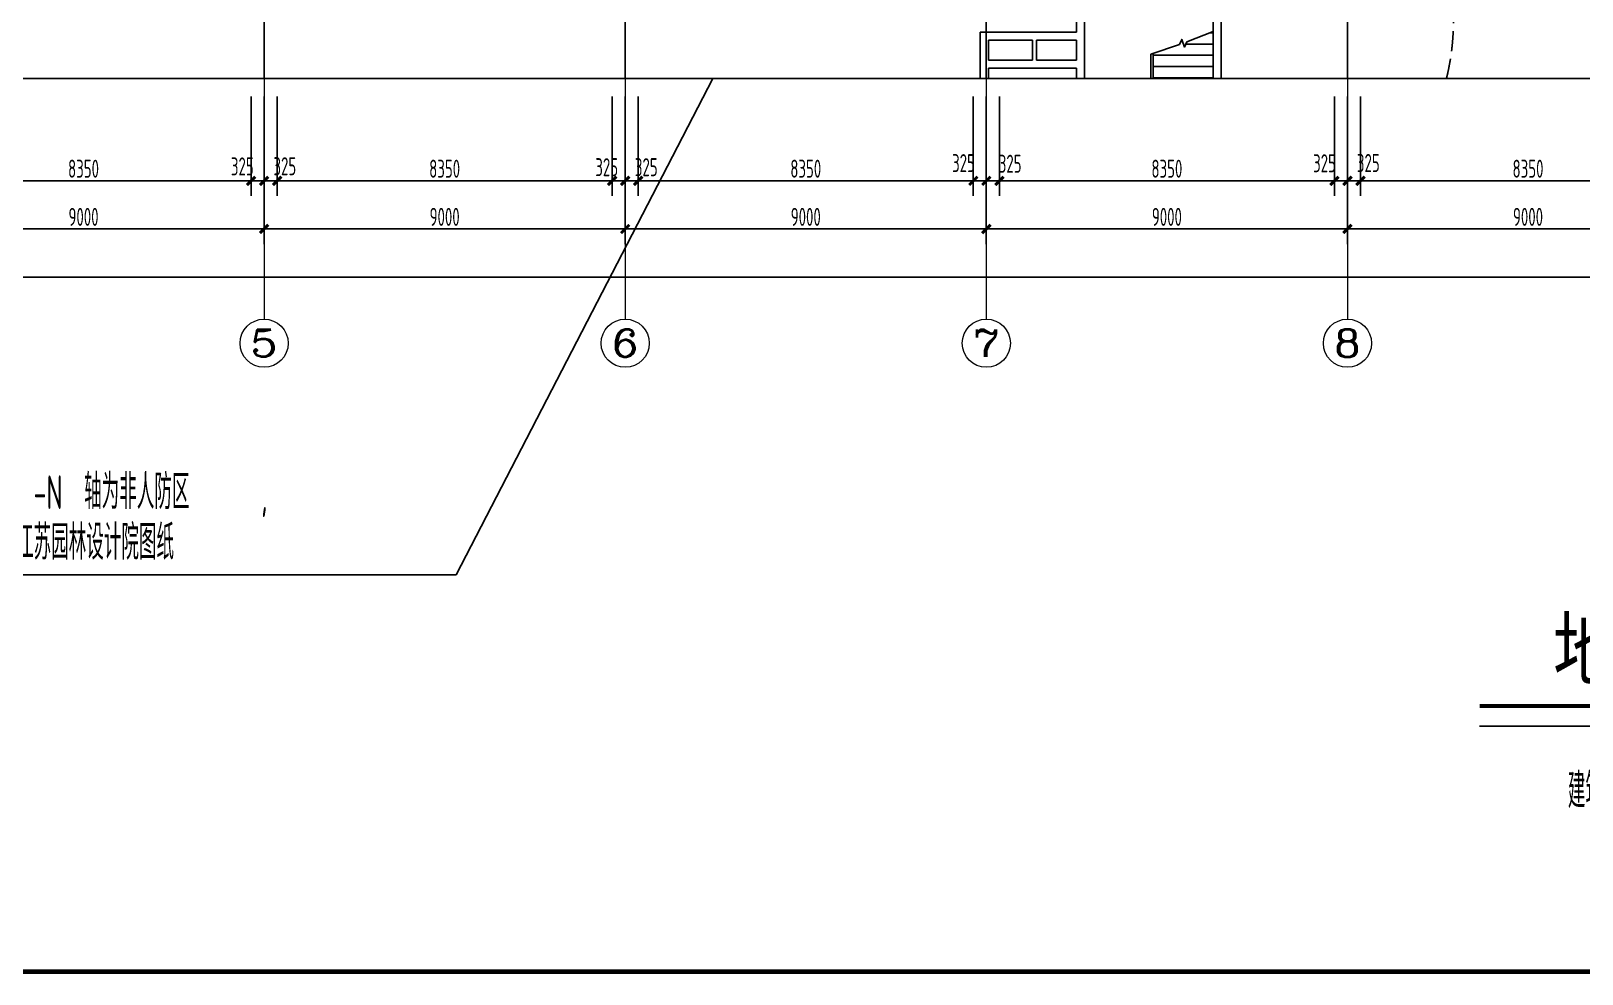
# Model space of a CAD drawing. Extents: x 1596194 to 1987057, y -212608 to 63160.
# Drawn here: x 1673222 to 1711875, y -58460 to -34939 of the extents above; entities that cross this region are included whole.
import ezdxf
from ezdxf.enums import TextEntityAlignment as Align

# ---------------------------------------------------------------- set-up
doc = ezdxf.new("R2010")
doc.units = 0
doc.header["$LTSCALE"] = 100
doc.header["$MEASUREMENT"] = 0
doc.linetypes.add('DASH_200', pattern=[0.7, 0.5, -0.2])
doc.layers.get('0').update_dxf_attribs({"linetype": 'CONTINUOUS'})
doc.layers.get('DEFPOINTS').update_dxf_attribs({"linetype": 'CONTINUOUS'})
for name, color, linetype in [('_走道示意', 8, 'CONTINUOUS'), ('AXIS_TEXT', 7, 'CONTINUOUS'), ('DOTE', 251, 'CONTINUOUS'), ('HA', 150, 'CONTINUOUS'), ('PUB_DIM', 3, 'CONTINUOUS'), ('PUB_TEXT', 30, 'CONTINUOUS'), ('STAIR', 5, 'CONTINUOUS'), ('WALL', 2, 'CONTINUOUS')]:
    doc.layers.add(name, color=color, linetype=linetype)
doc.layers.add('AXIS', color=3, linetype='CONTINUOUS', lineweight=9)
doc.styles.add('_TCH_AXIS', font='COMPLEX.shx', dxfattribs={"width": 0.55})
doc.styles.add('COMPLEX', font='COMPLEX.shx')
doc.styles.add('DIM_FONT', font='SYSZ.shx', dxfattribs={"width": 0.7, "bigfont": 'SYFS.shx'})
doc.styles.get("Standard").update_dxf_attribs({"font": 'SimSun.ttf', "width": 0.8})
doc.dimstyles.new('DIMN150', dxfattribs={"dimscale": 1.5, "dimtxt": 300, "dimasz": 1, "dimexe": 250, "dimexo": 300, "dimgap": 30, "dimtad": 1, "dimdec": 0, "dimzin": 0, "dimdsep": 46, "dimtxsty": 'DIM_FONT', "dimblk": 'ARCHTICK', "dimcen": 0.09, "dimclrt": 7, "dimazin": 2, "dimtfac": 1, "dimtdec": 0, "dimtix": 1, "dimtmove": 2, "dimatfit": 3, "dimldrblk": 'DOT', "dimfxl": 0, "dimtolj": 1, "dimtzin": 0, "dimarcsym": 0})

# ---------------------------------------------------------------- blocks, each defined once
blk = doc.blocks.new('_archtick')
blk.add_line((-150, 0), (150, 0))
at = {"const_width": 50}
blk.add_lwpolyline([(-70, -70), (70, 70)], dxfattribs=at)
blk = doc.blocks.new('*D584')
at = {"layer": 'DEFPOINTS', "color": 0}
for p in [(1706355, -36127), (1714705, -36127), (1714705, -38677)]:
    blk.add_point(p, dxfattribs=at)
at = {"layer": 'PUB_DIM', "color": 0, "lineweight": -2}
for p, q in [((1706355, -36577), (1706355, -39052)), ((1714705, -36577), (1714705, -39052)), ((1706355, -38677), (1714705, -38677))]:
    blk.add_line(p, q, dxfattribs=at)
at = {"layer": 'PUB_DIM', "color": 0, "lineweight": -2, "xscale": 1.5, "yscale": 1.5, "zscale": 1.5, "rotation": 180}
blk.add_blockref('_archtick', (1706355, -38677), dxfattribs=at)
at = {"layer": 'PUB_DIM', "color": 0, "lineweight": -2, "xscale": 1.5, "yscale": 1.5, "zscale": 1.5}
blk.add_blockref('_archtick', (1714705, -38677), dxfattribs=at)
at = {"layer": 'PUB_DIM', "color": 7, "insert": (1710530, -38374), "char_height": 450, "attachment_point": 5, "style": 'DIM_FONT'}
blk.add_mtext('\\A1;8350', dxfattribs=at)
blk = doc.blocks.new('_Dot')
at = {"color": 0, "linetype": 'ByBlock', "lineweight": -2}
blk.add_line((-0.5, 0), (-1, 0), dxfattribs=at)
at = {"color": 0, "linetype": 'ByBlock', "const_width": 0.5}
blk.add_lwpolyline([(-0.25, 0, 1), (0.25, 0, 1)], format="xyb", close=True, dxfattribs=at)
blk = doc.blocks.new('*D585')
at = {"layer": 'DEFPOINTS', "color": 0}
for p in [(1706030, -36127), (1706355, -36127), (1706355, -38677)]:
    blk.add_point(p, dxfattribs=at)
at = {"layer": 'PUB_DIM', "color": 0, "lineweight": -2}
for p, q in [((1706030, -36577), (1706030, -39052)), ((1706355, -36577), (1706355, -39052)), ((1706030, -38677), (1706355, -38677))]:
    blk.add_line(p, q, dxfattribs=at)
at = {"layer": 'PUB_DIM', "color": 0, "lineweight": -2, "xscale": 1.5, "yscale": 1.5, "zscale": 1.5, "rotation": 180}
blk.add_blockref('_archtick', (1706030, -38677), dxfattribs=at)
at = {"layer": 'PUB_DIM', "color": 0, "lineweight": -2, "xscale": 1.5, "yscale": 1.5, "zscale": 1.5}
blk.add_blockref('_archtick', (1706355, -38677), dxfattribs=at)
at = {"layer": 'PUB_DIM', "color": 7, "insert": (1706550, -38232), "char_height": 450, "attachment_point": 5, "style": 'DIM_FONT'}
blk.add_mtext('\\A1;325', dxfattribs=at)
blk = doc.blocks.new('*D586')
at = {"layer": 'DEFPOINTS', "color": 0}
for p in [(1705705, -36127), (1706030, -36127), (1706030, -38677)]:
    blk.add_point(p, dxfattribs=at)
at = {"layer": 'PUB_DIM', "color": 0, "lineweight": -2}
for p, q in [((1705705, -36577), (1705705, -39052)), ((1706030, -36577), (1706030, -39052)), ((1705705, -38677), (1706030, -38677))]:
    blk.add_line(p, q, dxfattribs=at)
at = {"layer": 'PUB_DIM', "color": 0, "lineweight": -2, "xscale": 1.5, "yscale": 1.5, "zscale": 1.5, "rotation": 180}
blk.add_blockref('_archtick', (1705705, -38677), dxfattribs=at)
at = {"layer": 'PUB_DIM', "color": 0, "lineweight": -2, "xscale": 1.5, "yscale": 1.5, "zscale": 1.5}
blk.add_blockref('_archtick', (1706030, -38677), dxfattribs=at)
at = {"layer": 'PUB_DIM', "color": 7, "insert": (1705458, -38239), "char_height": 450, "attachment_point": 5, "style": 'DIM_FONT'}
blk.add_mtext('\\A1;325', dxfattribs=at)
blk = doc.blocks.new('*D587')
at = {"layer": 'DEFPOINTS', "color": 0}
for p in [(1697355, -36127), (1705705, -36127), (1705705, -38677)]:
    blk.add_point(p, dxfattribs=at)
at = {"layer": 'PUB_DIM', "color": 0, "lineweight": -2}
for p, q in [((1697355, -36577), (1697355, -39052)), ((1705705, -36577), (1705705, -39052)), ((1697355, -38677), (1705705, -38677))]:
    blk.add_line(p, q, dxfattribs=at)
at = {"layer": 'PUB_DIM', "color": 0, "lineweight": -2, "xscale": 1.5, "yscale": 1.5, "zscale": 1.5, "rotation": 180}
blk.add_blockref('_archtick', (1697355, -38677), dxfattribs=at)
at = {"layer": 'PUB_DIM', "color": 0, "lineweight": -2, "xscale": 1.5, "yscale": 1.5, "zscale": 1.5}
blk.add_blockref('_archtick', (1705705, -38677), dxfattribs=at)
at = {"layer": 'PUB_DIM', "color": 7, "insert": (1701530, -38374), "char_height": 450, "attachment_point": 5, "style": 'DIM_FONT'}
blk.add_mtext('\\A1;8350', dxfattribs=at)
blk = doc.blocks.new('*D588')
at = {"layer": 'DEFPOINTS', "color": 0}
for p in [(1697030, -36127), (1697355, -36127), (1697355, -38677)]:
    blk.add_point(p, dxfattribs=at)
at = {"layer": 'PUB_DIM', "color": 0, "lineweight": -2}
for p, q in [((1697030, -36577), (1697030, -39052)), ((1697355, -36577), (1697355, -39052)), ((1697030, -38677), (1697355, -38677))]:
    blk.add_line(p, q, dxfattribs=at)
at = {"layer": 'PUB_DIM', "color": 0, "lineweight": -2, "xscale": 1.5, "yscale": 1.5, "zscale": 1.5, "rotation": 180}
blk.add_blockref('_archtick', (1697030, -38677), dxfattribs=at)
at = {"layer": 'PUB_DIM', "color": 0, "lineweight": -2, "xscale": 1.5, "yscale": 1.5, "zscale": 1.5}
blk.add_blockref('_archtick', (1697355, -38677), dxfattribs=at)
at = {"layer": 'PUB_DIM', "color": 7, "insert": (1697624, -38251), "char_height": 450, "attachment_point": 5, "style": 'DIM_FONT'}
blk.add_mtext('\\A1;325', dxfattribs=at)
blk = doc.blocks.new('*D589')
at = {"layer": 'DEFPOINTS', "color": 0}
for p in [(1696705, -36127), (1697030, -36127), (1697030, -38677)]:
    blk.add_point(p, dxfattribs=at)
at = {"layer": 'PUB_DIM', "color": 0, "lineweight": -2}
for p, q in [((1696705, -36577), (1696705, -39052)), ((1697030, -36577), (1697030, -39052)), ((1696705, -38677), (1697030, -38677))]:
    blk.add_line(p, q, dxfattribs=at)
at = {"layer": 'PUB_DIM', "color": 0, "lineweight": -2, "xscale": 1.5, "yscale": 1.5, "zscale": 1.5, "rotation": 180}
blk.add_blockref('_archtick', (1696705, -38677), dxfattribs=at)
at = {"layer": 'PUB_DIM', "color": 0, "lineweight": -2, "xscale": 1.5, "yscale": 1.5, "zscale": 1.5}
blk.add_blockref('_archtick', (1697030, -38677), dxfattribs=at)
at = {"layer": 'PUB_DIM', "color": 7, "insert": (1696461, -38235), "char_height": 450, "attachment_point": 5, "style": 'DIM_FONT'}
blk.add_mtext('\\A1;325', dxfattribs=at)
blk = doc.blocks.new('*D590')
at = {"layer": 'DEFPOINTS', "color": 0}
for p in [(1688355, -36127), (1696705, -36127), (1696705, -38677)]:
    blk.add_point(p, dxfattribs=at)
at = {"layer": 'PUB_DIM', "color": 0, "lineweight": -2}
for p, q in [((1688355, -36577), (1688355, -39052)), ((1696705, -36577), (1696705, -39052)), ((1688355, -38677), (1696705, -38677))]:
    blk.add_line(p, q, dxfattribs=at)
at = {"layer": 'PUB_DIM', "color": 0, "lineweight": -2, "xscale": 1.5, "yscale": 1.5, "zscale": 1.5, "rotation": 180}
blk.add_blockref('_archtick', (1688355, -38677), dxfattribs=at)
at = {"layer": 'PUB_DIM', "color": 0, "lineweight": -2, "xscale": 1.5, "yscale": 1.5, "zscale": 1.5}
blk.add_blockref('_archtick', (1696705, -38677), dxfattribs=at)
at = {"layer": 'PUB_DIM', "color": 7, "insert": (1692530, -38374), "char_height": 450, "attachment_point": 5, "style": 'DIM_FONT'}
blk.add_mtext('\\A1;8350', dxfattribs=at)
blk = doc.blocks.new('*D591')
at = {"layer": 'DEFPOINTS', "color": 0}
for p in [(1688030, -36127), (1688355, -36127), (1688355, -38677)]:
    blk.add_point(p, dxfattribs=at)
at = {"layer": 'PUB_DIM', "color": 0, "lineweight": -2}
for p, q in [((1688030, -36577), (1688030, -39052)), ((1688355, -36577), (1688355, -39052)), ((1688030, -38677), (1688355, -38677))]:
    blk.add_line(p, q, dxfattribs=at)
at = {"layer": 'PUB_DIM', "color": 0, "lineweight": -2, "xscale": 1.5, "yscale": 1.5, "zscale": 1.5, "rotation": 180}
blk.add_blockref('_archtick', (1688030, -38677), dxfattribs=at)
at = {"layer": 'PUB_DIM', "color": 0, "lineweight": -2, "xscale": 1.5, "yscale": 1.5, "zscale": 1.5}
blk.add_blockref('_archtick', (1688355, -38677), dxfattribs=at)
at = {"layer": 'PUB_DIM', "color": 7, "insert": (1688555, -38336), "char_height": 450, "attachment_point": 5, "style": 'DIM_FONT'}
blk.add_mtext('\\A1;325', dxfattribs=at)
blk = doc.blocks.new('*D592')
at = {"layer": 'DEFPOINTS', "color": 0}
for p in [(1687705, -36127), (1688030, -36127), (1688030, -38677)]:
    blk.add_point(p, dxfattribs=at)
at = {"layer": 'PUB_DIM', "color": 0, "lineweight": -2}
for p, q in [((1687705, -36577), (1687705, -39052)), ((1688030, -36577), (1688030, -39052)), ((1687705, -38677), (1688030, -38677))]:
    blk.add_line(p, q, dxfattribs=at)
at = {"layer": 'PUB_DIM', "color": 0, "lineweight": -2, "xscale": 1.5, "yscale": 1.5, "zscale": 1.5, "rotation": 180}
blk.add_blockref('_archtick', (1687705, -38677), dxfattribs=at)
at = {"layer": 'PUB_DIM', "color": 0, "lineweight": -2, "xscale": 1.5, "yscale": 1.5, "zscale": 1.5}
blk.add_blockref('_archtick', (1688030, -38677), dxfattribs=at)
at = {"layer": 'PUB_DIM', "color": 7, "insert": (1687569, -38336), "char_height": 450, "attachment_point": 5, "style": 'DIM_FONT'}
blk.add_mtext('\\A1;325', dxfattribs=at)
blk = doc.blocks.new('*D593')
at = {"layer": 'DEFPOINTS', "color": 0}
for p in [(1679355, -36127), (1687705, -36127), (1687705, -38677)]:
    blk.add_point(p, dxfattribs=at)
at = {"layer": 'PUB_DIM', "color": 0, "lineweight": -2}
for p, q in [((1679355, -36577), (1679355, -39052)), ((1687705, -36577), (1687705, -39052)), ((1679355, -38677), (1687705, -38677))]:
    blk.add_line(p, q, dxfattribs=at)
at = {"layer": 'PUB_DIM', "color": 0, "lineweight": -2, "xscale": 1.5, "yscale": 1.5, "zscale": 1.5, "rotation": 180}
blk.add_blockref('_archtick', (1679355, -38677), dxfattribs=at)
at = {"layer": 'PUB_DIM', "color": 0, "lineweight": -2, "xscale": 1.5, "yscale": 1.5, "zscale": 1.5}
blk.add_blockref('_archtick', (1687705, -38677), dxfattribs=at)
at = {"layer": 'PUB_DIM', "color": 7, "insert": (1683530, -38374), "char_height": 450, "attachment_point": 5, "style": 'DIM_FONT'}
blk.add_mtext('\\A1;8350', dxfattribs=at)
blk = doc.blocks.new('*D594')
at = {"layer": 'DEFPOINTS', "color": 0}
for p in [(1679030, -36127), (1679355, -36127), (1679355, -38677)]:
    blk.add_point(p, dxfattribs=at)
at = {"layer": 'PUB_DIM', "color": 0, "lineweight": -2}
for p, q in [((1679030, -36577), (1679030, -39052)), ((1679355, -36577), (1679355, -39052)), ((1679030, -38677), (1679355, -38677))]:
    blk.add_line(p, q, dxfattribs=at)
at = {"layer": 'PUB_DIM', "color": 0, "lineweight": -2, "xscale": 1.5, "yscale": 1.5, "zscale": 1.5, "rotation": 180}
blk.add_blockref('_archtick', (1679030, -38677), dxfattribs=at)
at = {"layer": 'PUB_DIM', "color": 0, "lineweight": -2, "xscale": 1.5, "yscale": 1.5, "zscale": 1.5}
blk.add_blockref('_archtick', (1679355, -38677), dxfattribs=at)
at = {"layer": 'PUB_DIM', "color": 7, "insert": (1679547, -38312), "char_height": 450, "attachment_point": 5, "style": 'DIM_FONT'}
blk.add_mtext('\\A1;325', dxfattribs=at)
blk = doc.blocks.new('*D595')
at = {"layer": 'DEFPOINTS', "color": 0}
for p in [(1678705, -36127), (1679030, -36127), (1679030, -38677)]:
    blk.add_point(p, dxfattribs=at)
at = {"layer": 'PUB_DIM', "color": 0, "lineweight": -2}
for p, q in [((1678705, -36577), (1678705, -39052)), ((1679030, -36577), (1679030, -39052)), ((1678705, -38677), (1679030, -38677))]:
    blk.add_line(p, q, dxfattribs=at)
at = {"layer": 'PUB_DIM', "color": 0, "lineweight": -2, "xscale": 1.5, "yscale": 1.5, "zscale": 1.5, "rotation": 180}
blk.add_blockref('_archtick', (1678705, -38677), dxfattribs=at)
at = {"layer": 'PUB_DIM', "color": 0, "lineweight": -2, "xscale": 1.5, "yscale": 1.5, "zscale": 1.5}
blk.add_blockref('_archtick', (1679030, -38677), dxfattribs=at)
at = {"layer": 'PUB_DIM', "color": 7, "insert": (1678487, -38317), "char_height": 450, "attachment_point": 5, "style": 'DIM_FONT'}
blk.add_mtext('\\A1;325', dxfattribs=at)
blk = doc.blocks.new('*D596')
at = {"layer": 'DEFPOINTS', "color": 0}
for p in [(1670355, -36127), (1678705, -36127), (1678705, -38677)]:
    blk.add_point(p, dxfattribs=at)
at = {"layer": 'PUB_DIM', "color": 0, "lineweight": -2}
for p, q in [((1670355, -36577), (1670355, -39052)), ((1678705, -36577), (1678705, -39052)), ((1670355, -38677), (1678705, -38677))]:
    blk.add_line(p, q, dxfattribs=at)
at = {"layer": 'PUB_DIM', "color": 0, "lineweight": -2, "xscale": 1.5, "yscale": 1.5, "zscale": 1.5, "rotation": 180}
blk.add_blockref('_archtick', (1670355, -38677), dxfattribs=at)
at = {"layer": 'PUB_DIM', "color": 0, "lineweight": -2, "xscale": 1.5, "yscale": 1.5, "zscale": 1.5}
blk.add_blockref('_archtick', (1678705, -38677), dxfattribs=at)
at = {"layer": 'PUB_DIM', "color": 7, "insert": (1674530, -38374), "char_height": 450, "attachment_point": 5, "style": 'DIM_FONT'}
blk.add_mtext('\\A1;8350', dxfattribs=at)
blk = doc.blocks.new('*D1409')
at = {"layer": 'AXIS', "color": 0, "lineweight": -2}
for p, q in [((1643510, -36577), (1643510, -41452)), ((1792430, -36577), (1792430, -41452)), ((1643510, -41077), (1792430, -41077))]:
    blk.add_line(p, q, dxfattribs=at)
at = {"layer": 'DEFPOINTS', "color": 0}
for p in [(1643510, -36127), (1792430, -36127), (1792430, -41077)]:
    blk.add_point(p, dxfattribs=at)
at = {"layer": 'AXIS', "color": 0, "lineweight": -2, "xscale": 1.5, "yscale": 1.5, "zscale": 1.5, "rotation": 180}
blk.add_blockref('_archtick', (1643510, -41077), dxfattribs=at)
at = {"layer": 'AXIS', "color": 0, "lineweight": -2, "xscale": 1.5, "yscale": 1.5, "zscale": 1.5}
blk.add_blockref('_archtick', (1792430, -41077), dxfattribs=at)
at = {"layer": 'AXIS', "color": 7, "insert": (1717970, -40775), "char_height": 450, "attachment_point": 5, "style": 'DIM_FONT'}
blk.add_mtext('\\A1;148920', dxfattribs=at)
blk = doc.blocks.new('*D1413')
at = {"layer": 'AXIS', "color": 0, "lineweight": -2}
for p, q in [((1670030, -36577), (1670030, -40252)), ((1679030, -36577), (1679030, -40252)), ((1670030, -39877), (1679030, -39877))]:
    blk.add_line(p, q, dxfattribs=at)
at = {"layer": 'DEFPOINTS', "color": 0}
for p in [(1670030, -36127), (1679030, -36127), (1679030, -39877)]:
    blk.add_point(p, dxfattribs=at)
at = {"layer": 'AXIS', "color": 0, "lineweight": -2, "xscale": 1.5, "yscale": 1.5, "zscale": 1.5, "rotation": 180}
blk.add_blockref('_archtick', (1670030, -39877), dxfattribs=at)
at = {"layer": 'AXIS', "color": 0, "lineweight": -2, "xscale": 1.5, "yscale": 1.5, "zscale": 1.5}
blk.add_blockref('_archtick', (1679030, -39877), dxfattribs=at)
at = {"layer": 'AXIS', "color": 7, "insert": (1674530, -39575), "char_height": 450, "attachment_point": 5, "style": 'DIM_FONT'}
blk.add_mtext('\\A1;9000', dxfattribs=at)
blk = doc.blocks.new('*D1414')
at = {"layer": 'AXIS', "color": 0, "lineweight": -2}
for p, q in [((1679030, -36577), (1679030, -40252)), ((1688030, -36577), (1688030, -40252)), ((1679030, -39877), (1688030, -39877))]:
    blk.add_line(p, q, dxfattribs=at)
at = {"layer": 'DEFPOINTS', "color": 0}
for p in [(1679030, -36127), (1688030, -36127), (1688030, -39877)]:
    blk.add_point(p, dxfattribs=at)
at = {"layer": 'AXIS', "color": 0, "lineweight": -2, "xscale": 1.5, "yscale": 1.5, "zscale": 1.5, "rotation": 180}
blk.add_blockref('_archtick', (1679030, -39877), dxfattribs=at)
at = {"layer": 'AXIS', "color": 0, "lineweight": -2, "xscale": 1.5, "yscale": 1.5, "zscale": 1.5}
blk.add_blockref('_archtick', (1688030, -39877), dxfattribs=at)
at = {"layer": 'AXIS', "color": 7, "insert": (1683530, -39575), "char_height": 450, "attachment_point": 5, "style": 'DIM_FONT'}
blk.add_mtext('\\A1;9000', dxfattribs=at)
blk = doc.blocks.new('*D1415')
at = {"layer": 'AXIS', "color": 0, "lineweight": -2}
for p, q in [((1688030, -36577), (1688030, -40252)), ((1697030, -36577), (1697030, -40252)), ((1688030, -39877), (1697030, -39877))]:
    blk.add_line(p, q, dxfattribs=at)
at = {"layer": 'DEFPOINTS', "color": 0}
for p in [(1688030, -36127), (1697030, -36127), (1697030, -39877)]:
    blk.add_point(p, dxfattribs=at)
at = {"layer": 'AXIS', "color": 0, "lineweight": -2, "xscale": 1.5, "yscale": 1.5, "zscale": 1.5, "rotation": 180}
blk.add_blockref('_archtick', (1688030, -39877), dxfattribs=at)
at = {"layer": 'AXIS', "color": 0, "lineweight": -2, "xscale": 1.5, "yscale": 1.5, "zscale": 1.5}
blk.add_blockref('_archtick', (1697030, -39877), dxfattribs=at)
at = {"layer": 'AXIS', "color": 7, "insert": (1692530, -39575), "char_height": 450, "attachment_point": 5, "style": 'DIM_FONT'}
blk.add_mtext('\\A1;9000', dxfattribs=at)
blk = doc.blocks.new('*D1416')
at = {"layer": 'AXIS', "color": 0, "lineweight": -2}
for p, q in [((1697030, -36577), (1697030, -40252)), ((1706030, -36577), (1706030, -40252)), ((1697030, -39877), (1706030, -39877))]:
    blk.add_line(p, q, dxfattribs=at)
at = {"layer": 'DEFPOINTS', "color": 0}
for p in [(1697030, -36127), (1706030, -36127), (1706030, -39877)]:
    blk.add_point(p, dxfattribs=at)
at = {"layer": 'AXIS', "color": 0, "lineweight": -2, "xscale": 1.5, "yscale": 1.5, "zscale": 1.5, "rotation": 180}
blk.add_blockref('_archtick', (1697030, -39877), dxfattribs=at)
at = {"layer": 'AXIS', "color": 0, "lineweight": -2, "xscale": 1.5, "yscale": 1.5, "zscale": 1.5}
blk.add_blockref('_archtick', (1706030, -39877), dxfattribs=at)
at = {"layer": 'AXIS', "color": 7, "insert": (1701530, -39575), "char_height": 450, "attachment_point": 5, "style": 'DIM_FONT'}
blk.add_mtext('\\A1;9000', dxfattribs=at)
blk = doc.blocks.new('*D1417')
at = {"layer": 'AXIS', "color": 0, "lineweight": -2}
for p, q in [((1706030, -36577), (1706030, -40252)), ((1715030, -36577), (1715030, -40252)), ((1706030, -39877), (1715030, -39877))]:
    blk.add_line(p, q, dxfattribs=at)
at = {"layer": 'DEFPOINTS', "color": 0}
for p in [(1706030, -36127), (1715030, -36127), (1715030, -39877)]:
    blk.add_point(p, dxfattribs=at)
at = {"layer": 'AXIS', "color": 0, "lineweight": -2, "xscale": 1.5, "yscale": 1.5, "zscale": 1.5, "rotation": 180}
blk.add_blockref('_archtick', (1706030, -39877), dxfattribs=at)
at = {"layer": 'AXIS', "color": 0, "lineweight": -2, "xscale": 1.5, "yscale": 1.5, "zscale": 1.5}
blk.add_blockref('_archtick', (1715030, -39877), dxfattribs=at)
at = {"layer": 'AXIS', "color": 7, "insert": (1710530, -39575), "char_height": 450, "attachment_point": 5, "style": 'DIM_FONT'}
blk.add_mtext('\\A1;9000', dxfattribs=at)
blk = doc.blocks.new('_AXISO')
blk.add_circle((0, 0), 0.5)
at = {"layer": 'AXIS_TEXT', "style": 'COMPLEX', "width": 1.041667}
blk.add_attdef('A', text='', height=0.56, dxfattribs=at).set_placement((-0.25, -0.28), (0.25, -0.28), align=Align.FIT)

msp = doc.modelspace()

# ---------------------------------------------------------------- linework, layer by layer
at = {"color": 50, "linetype": 'Continuous', "const_width": 120}
msp.add_lwpolyline([(1814653.98, -58400.234), (1596253.98, -58400.234), (1596253.98, 63099.766), (1814653.98, 63099.766)], close=True, dxfattribs=at)
at = {"layer": '_走道示意', "linetype": 'DASH_200', "ltscale": 10}
msp.add_arc((1702671.147, -34693.136), 6000, 346.1744233, 0, dxfattribs=at)
at = {"layer": 'AXIS'}
for p, q in [((1679030.206, -36126.938), (1679030.206, -42126.938)), ((1688030.206, -36126.938), (1688030.206, -42126.938)), ((1697030.206, -36126.938), (1697030.206, -42126.938)), ((1706030.206, -36126.938), (1706030.206, -42126.938))]:
    msp.add_line(p, q, dxfattribs=at)
at = {"layer": 'DOTE'}
for p, q in [((1679030.206, 50334.236), (1679030.206, -36126.938)), ((1688030.206, 50334.236), (1688030.206, -36126.938)), ((1697030.206, 50334.236), (1697030.206, -36126.938)), ((1706030.206, 50334.236), (1706030.206, -36126.938))]:
    msp.add_line(p, q, dxfattribs=at)
at = {"layer": 'HA'}
msp.add_lwpolyline([(1657467.517, -36126.938), (1725485.685, -36126.938), (1725600.336, -35811.938), (1725711.422, -36441.938), (1725823.185, -36126.938), (1793841.353, -36126.938)], dxfattribs=at)
at = {"layer": 'PUB_TEXT'}
for p, q in [((1690215.977, -36126.938), (1683820.43, -48504.156)), ((1683820.43, -48504.156), (1670230.459, -48504.156)), ((1709324.876, -52278.701), (1730139.77, -52278.701))]:
    msp.add_line(p, q, dxfattribs=at)
at = {"layer": 'PUB_TEXT', "const_width": 100}
msp.add_lwpolyline([(1709324.876, -51778.701), (1730139.77, -51778.701)], dxfattribs=at)
at = {"layer": 'STAIR'}
for p, q in [((1702604.948, -34984.869), (1702680.206, -34984.869)), ((1701130.206, -36126.938), (1701130.206, -35517.85)), ((1701190.206, -36126.938), (1701190.206, -35497.689)), ((1701190.206, -35544.869), (1702680.206, -35544.869)), ((1702003.836, -35264.869), (1702680.206, -35264.869)), ((1701190.206, -35824.869), (1702680.206, -35824.869)), ((1701190.206, -36104.869), (1702680.206, -36104.869))]:
    msp.add_line(p, q, dxfattribs=at)
msp.add_lwpolyline([(1701130.206, -35517.85), (1701841.237, -35278.931), (1701901.004, -35150.76), (1701969.408, -35338.699), (1702029.175, -35210.527), (1702680.206, -34955.373)], dxfattribs=at)
msp.add_lwpolyline([(1701935.206, -35448.293, 0, 60, 0), (1701935.206, -35698.293, 0, 0, 0), (1701935.206, -36104.869, 0, 0, 0)], format="xyseb", dxfattribs=at)
at = {"layer": 'WALL'}
for p, q in [((1699280.206, -32614.869), (1699280.206, -34964.869)), ((1699480.206, -32614.869), (1699480.206, -36126.938)), ((1702680.206, -32614.869), (1702680.206, -36126.938)), ((1702880.206, -32614.869), (1702880.206, -36126.938)), ((1696880.206, -34964.869), (1696880.206, -36126.938)), ((1696880.206, -34964.869), (1699280.206, -34964.869)), ((1697080.206, -35164.869), (1698180.206, -35164.869)), ((1697080.206, -35164.869), (1697080.206, -35664.869)), ((1698180.206, -35164.869), (1698180.206, -35664.869)), ((1698280.206, -35164.869), (1698280.206, -35664.869)), ((1698280.206, -35164.869), (1699280.206, -35164.869)), ((1699280.206, -35164.869), (1699280.206, -35664.869)), ((1697080.206, -35664.869), (1698180.206, -35664.869)), ((1697080.206, -35864.869), (1697080.206, -36126.938)), ((1697080.206, -35864.869), (1699280.206, -35864.869)), ((1698280.206, -35664.869), (1699280.206, -35664.869)), ((1699280.206, -35864.869), (1699280.206, -36126.938))]:
    msp.add_line(p, q, dxfattribs=at)

# ---------------------------------------------------------------- block references
at = {"layer": 'AXIS'}
ref = msp.add_blockref('_AXISO', (1679030.206, -42726.938), dxfattribs=dict(at, xscale=1200, yscale=1200, zscale=1200))
ref.add_attrib('A', '5', dxfattribs={"layer": 'AXIS_TEXT', "height": 678.823, "style": '_TCH_AXIS', "width": 1.5}).set_placement((1678690.795, -43066.349), (1679369.617, -43066.349), align=Align.FIT)
ref = msp.add_blockref('_AXISO', (1688030.206, -42726.938), dxfattribs=dict(at, xscale=1200, yscale=1200, zscale=1200))
ref.add_attrib('A', '6', dxfattribs={"layer": 'AXIS_TEXT', "height": 678.823, "style": '_TCH_AXIS', "width": 1.5}).set_placement((1687690.795, -43066.349), (1688369.617, -43066.349), align=Align.FIT)
ref = msp.add_blockref('_AXISO', (1697030.206, -42726.938), dxfattribs=dict(at, xscale=1200, yscale=1200, zscale=1200))
ref.add_attrib('A', '7', dxfattribs={"layer": 'AXIS_TEXT', "height": 678.823, "style": '_TCH_AXIS', "width": 1.5}).set_placement((1696690.795, -43066.349), (1697369.617, -43066.349), align=Align.FIT)
ref = msp.add_blockref('_AXISO', (1706030.206, -42726.938), dxfattribs=dict(at, xscale=1200, yscale=1200, zscale=1200))
ref.add_attrib('A', '8', dxfattribs={"layer": 'AXIS_TEXT', "height": 678.823, "style": '_TCH_AXIS', "width": 1.5}).set_placement((1705690.795, -43066.349), (1706369.617, -43066.349), align=Align.FIT)

# ---------------------------------------------------------------- texts
at = {"layer": 'PUB_TEXT', "style": 'DIM_FONT'}
for s, height, width, p in [('轴为非人防区', 868.1102, 0.7, (1674545.896, -46865.732)), ('-N', 840, 0.65625, (1673285.896, -46865.732)), (',', 840, 0.65625, (1678955.896, -46865.732)), ('详见江苏园林设计院图纸', 868.11024, 0.7, (1671973.396, -48125.732)), ('建筑面积', 868.1102, 0.7, (1711522.587, -54319.881))]:
    msp.add_text(s, height=height, dxfattribs=dict(at, width=width)).set_placement(p)
at = {"layer": 'PUB_TEXT', "width": 0.8}
msp.add_text('地下层平面图', height=1500, dxfattribs=at).set_placement((1716064.455, -50335.538), align=Align.MIDDLE)

# ---------------------------------------------------------------- dimensions: what is measured, and where the dimension line sits
at = {"layer": 'AXIS'}
for p1, p2, distance, picture, middle in [((1643510.274, -36126.938), (1792430.206, -36126.938), -4950, '*D1409', (1717970.24, -40774.795)), ((1670030.206, -36126.938), (1679030.206, -36126.938), -3750, '*D1413', (1674530.206, -39574.795)), ((1679030.206, -36126.938), (1688030.206, -36126.938), -3750, '*D1414', (1683530.206, -39574.795)), ((1688030.206, -36126.938), (1697030.206, -36126.938), -3750, '*D1415', (1692530.206, -39574.795)), ((1697030.206, -36126.938), (1706030.206, -36126.938), -3750, '*D1416', (1701530.206, -39574.795)), ((1706030.206, -36126.938), (1715030.206, -36126.938), -3750, '*D1417', (1710530.206, -39574.795))]:
    dim = msp.add_aligned_dim(p1=p1, p2=p2, distance=distance, dimstyle='DIMN150', dxfattribs=at)
    dim.commit()
    dim.dimension.update_dxf_attribs({"geometry": picture, "text_midpoint": middle})
at = {"layer": 'PUB_DIM'}
for p1, p2, picture, middle in [((1670355.206, -36126.938), (1678705.206, -36126.938), '*D596', (1674530.206, -38374.463)), ((1679355.206, -36126.938), (1687705.206, -36126.938), '*D593', (1683530.206, -38374.463)), ((1688355.206, -36126.938), (1696705.206, -36126.938), '*D590', (1692530.206, -38374.463)), ((1697355.206, -36126.938), (1705705.206, -36126.938), '*D587', (1701530.206, -38374.463)), ((1706355.206, -36126.938), (1714705.206, -36126.938), '*D584', (1710530.206, -38374.463))]:
    dim = msp.add_aligned_dim(p1=p1, p2=p2, distance=-2549.668, dimstyle='DIMN150', dxfattribs=at)
    dim.commit()
    dim.dimension.update_dxf_attribs({"geometry": picture, "text_midpoint": middle})
for base, p1, p2, picture, middle in [((1679030.206, -38676.606), (1678705.206, -36126.938), (1679030.206, -36126.938), '*D595', (1678486.94, -38316.606)), ((1679355.206, -38676.606), (1679030.206, -36126.938), (1679355.206, -36126.938), '*D594', (1679547.015, -38311.709)), ((1688030.206, -38676.606), (1687705.206, -36126.938), (1688030.206, -36126.938), '*D592', (1687568.797, -38336.061)), ((1688355.206, -38676.606), (1688030.206, -36126.938), (1688355.206, -36126.938), '*D591', (1688554.586, -38336.061)), ((1697030.206, -38676.606), (1696705.206, -36126.938), (1697030.206, -36126.938), '*D589', (1696460.622, -38235.23)), ((1697355.206, -38676.606), (1697030.206, -36126.938), (1697355.206, -36126.938), '*D588', (1697624.219, -38250.834)), ((1706030.206, -38676.606), (1705705.206, -36126.938), (1706030.206, -36126.938), '*D586', (1705457.876, -38238.942)), ((1706355.206, -38676.606), (1706030.206, -36126.938), (1706355.206, -36126.938), '*D585', (1706549.947, -38231.858))]:
    dim = msp.add_linear_dim(base=base, p1=p1, p2=p2, angle=0, dimstyle='DIMN150', dxfattribs=at)
    dim.commit()
    dim.dimension.update_dxf_attribs({"geometry": picture, "text_midpoint": middle, "dimtype": 129})

doc.saveas('drawing.dxf')
